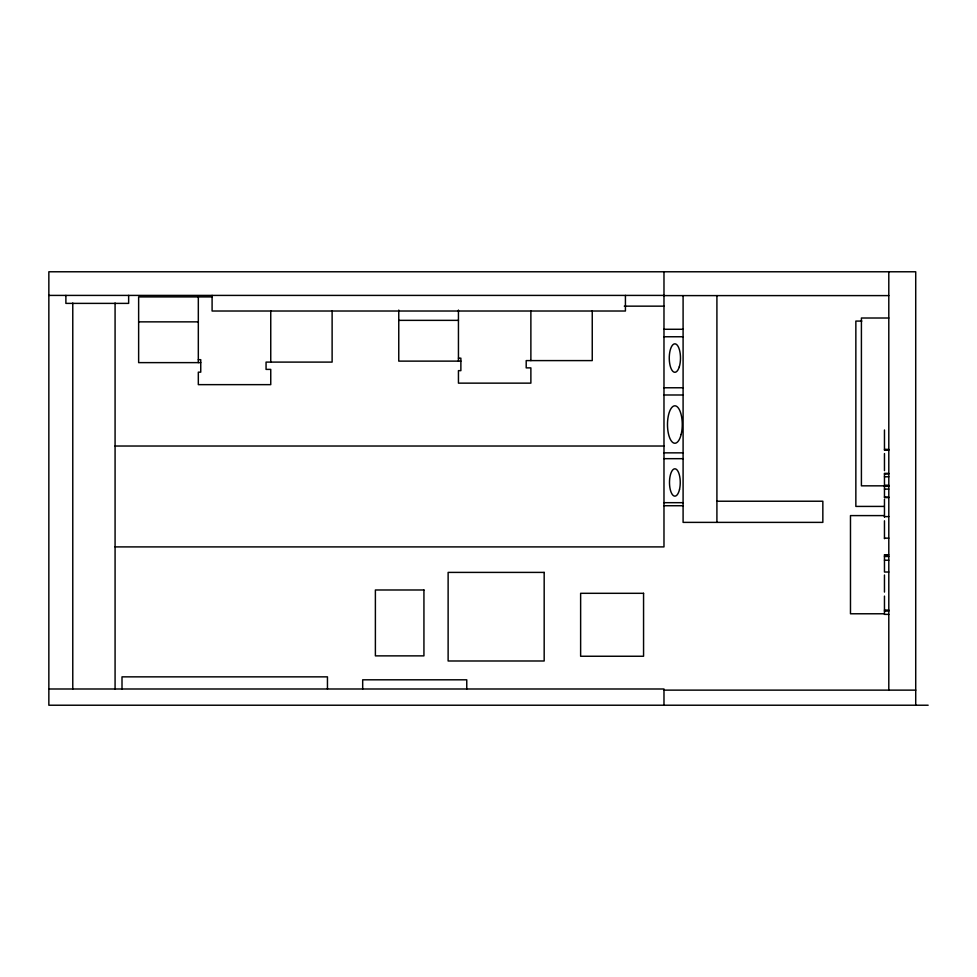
<?xml version="1.0" encoding="UTF-8"?>
<svg xmlns="http://www.w3.org/2000/svg" width="977" height="977" viewBox="0 0 977 977"><rect width="100%" height="100%" fill="white"/><g stroke="black" fill="none" stroke-linecap="round" stroke-linejoin="round"><path stroke-width="1.47" d="M48.85 295.408L663.981 295.408M663.981 295.604L888.801 295.604M211.899 296.91L138.636 296.91L138.636 362.626L200.749 362.626M624.303 306.155L663.981 306.155M888.801 318.013L861.409 318.013L861.409 485.838L884.234 485.838M398.763 320.358L458.445 320.358M861.848 321.079L855.852 321.079L855.852 506.416L884.307 506.416M138.636 321.86L198.319 321.86M663.981 329.273L683.094 329.273M663.981 336.76L683.094 336.76M458.445 358.168L460.875 358.168L460.875 370.649L458.445 370.649L458.445 383.143L530.877 383.143L530.877 367.877L526.2 367.877L526.2 360.598L592.245 360.598L592.245 310.698M198.319 359.683L200.749 359.683L200.749 372.164L198.319 372.164L198.319 384.645L270.751 384.645L270.751 369.391L266.062 369.391L266.062 362.101L332.119 362.101L332.119 310.686M460.875 361.124L398.763 361.124L398.763 310.088M663.981 387.771L683.094 387.771M663.981 394.989L683.094 394.989M115.078 446.025L663.981 446.025M884.466 449.371L888.801 449.371M888.801 450.25L884.466 450.25L884.466 429.99M663.981 452.852L683.094 452.852M663.981 458.677L683.094 458.677M888.801 473.356L884.466 473.356L884.466 485.251L888.801 485.251M884.466 473.967L888.801 473.967M884.466 476.776L888.801 476.776M888.801 485.703L884.466 485.703L884.466 497.598L888.801 497.598M884.466 486.302L888.801 486.302M884.466 489.111L888.801 489.111M884.466 497.049L888.801 497.098M716.91 501.225L822.842 501.225L822.842 522.377L683.094 522.377L683.094 295.604M663.981 502.679L683.094 502.679M663.981 505.732L683.094 505.732M884.38 515.6L850.478 515.6L850.478 613.776L884.38 613.776M884.466 516.613L888.801 516.613M884.466 538.144L888.801 538.144M115.078 546.9L663.981 546.9L663.981 271.777M884.466 554.899L888.801 554.899L884.466 554.948L884.466 572.021L888.801 572.021M884.466 556.487L888.801 556.487M884.466 560.236L888.801 560.236M884.466 610.075L888.801 610.075M884.466 611.065L888.801 611.065M888.801 614.374L884.466 614.374L884.466 596.092M48.85 688.993L663.981 688.993L663.981 705.223M663.981 690.128L915.718 690.128M928.15 705.223L48.85 705.223L48.85 271.777L915.718 271.777L915.718 705.223M888.801 271.777L888.801 690.128M884.466 453.572L884.466 470.645M884.466 499.271L884.466 517.163M884.466 520.802L884.466 538.693M884.466 575.013L884.466 592.086M716.91 295.604L716.91 522.377M625.427 295.408L625.427 311.016L212.094 311.016L212.094 295.408M530.877 310.698L530.877 360.598M466.762 688.993L466.762 679.809L362.687 679.809L362.687 688.993M458.445 310.088L458.445 361.124M327.454 688.993L327.454 676.853L122.003 676.853L122.003 688.993M270.751 310.686L270.751 362.101M198.319 296.91L198.319 362.626M128.646 295.408L128.646 303.383L65.886 303.383L65.886 295.408M115.078 303.017L115.078 688.993M72.774 303.041L72.774 688.993M544.177 572.4L448.125 572.4L448.125 660.989L544.177 660.989L544.177 572.4M423.933 589.986L375.388 589.986L375.388 655.872L423.933 655.872L423.933 589.986M643.562 593.308L580.631 593.308L580.631 656.251L643.562 656.251L643.562 593.308M679.296 366.802A14.215 5.606 -90 0 0 675.657 343.977A14.215 5.606 -90 0 0 669.672 363.383A14.215 5.606 -90 0 0 679.296 366.802M681.14 434.447A18.722 7.389 -90 0 0 675.131 405.821A18.722 7.389 -90 0 0 668.353 433.336A18.722 7.389 -90 0 0 681.14 434.447M679.54 489.306A13.678 5.386 -90 0 0 674.875 468.801A13.678 5.386 -90 0 0 670.21 489.306A13.678 5.386 -90 0 0 679.54 489.306"/></g></svg>
